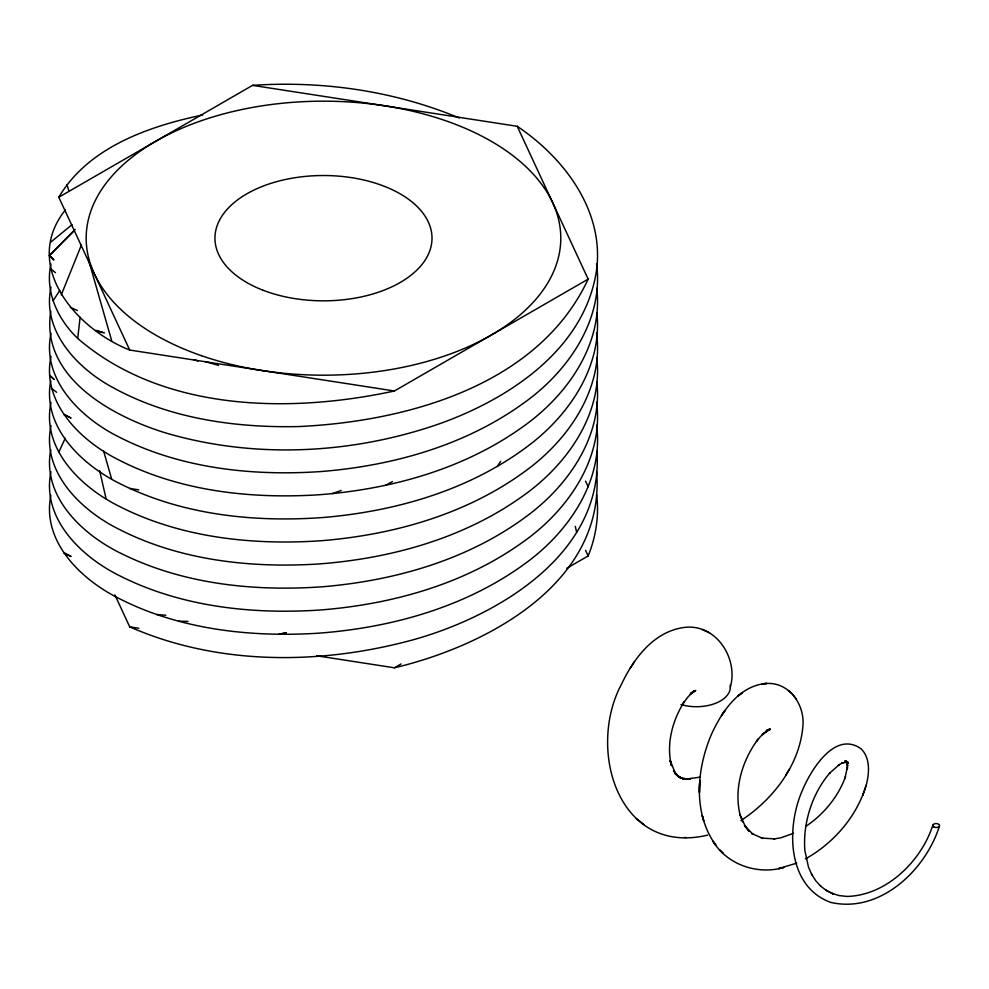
<?xml version="1.0" encoding="UTF-8"?>
<svg xmlns="http://www.w3.org/2000/svg" width="989" height="989" viewBox="0 0 989 989"><rect width="100%" height="100%" fill="white"/><g stroke="black" fill="none" stroke-linecap="round" stroke-linejoin="round"><path stroke-width="1.48" d="M394.401 390.989L129.707 350.044L58.796 197.231L252.554 85.363L517.235 126.308L588.158 279.121L394.401 390.989C289.728 413.587 162.666 411.758 77.711 338.423L80.121 317.172M730.339 687.132C738.622 657.895 715.418 622.427 682.979 627.632C653.556 632.132 633.801 658.402 621.809 683.622C586.415 748.698 617.977 856.425 707.691 835.112M65.472 209.755C21.066 265.596 76.24 329.077 129.707 350.044M50.773 311.337C40.215 377.526 112.659 416.616 165.695 432.947C255.174 459.279 352.937 454.149 440.637 423.366C510.423 398.159 585.921 348.128 596.75 268.736C603.698 209.891 563.792 157.597 517.235 126.308M50.773 380.542C41.748 427.26 82.26 465.139 120.435 483.905C182.817 515.145 254.643 522.538 323.477 517.482C395.377 511.338 467.995 490.581 526.507 447.139C568.354 416.418 602.734 366.944 596.886 312.895M50.773 449.735C41.748 496.453 82.26 534.344 120.435 553.111C182.817 584.338 254.643 591.743 323.477 586.687C395.377 580.531 467.995 559.786 526.507 516.345C568.354 485.624 602.734 436.149 596.886 382.1M50.995 264.1C44.641 291.57 58.017 319.682 77.711 338.423M50.995 333.293C41.155 379.689 80.999 418.075 118.94 436.99C180.938 468.588 252.578 476.241 321.227 471.53C393.288 465.708 466.079 445.235 524.998 402.14C568.354 370.912 604.032 319.484 596.565 263.816M50.995 402.498C41.155 448.882 80.999 487.28 118.94 506.195C180.938 537.793 252.578 545.433 321.24 540.723C393.288 534.901 466.079 514.428 524.998 471.345C568.354 440.117 604.032 388.689 596.565 333.021M50.995 471.704C41.155 518.088 80.999 556.486 118.94 575.388C180.938 606.999 252.578 614.639 321.24 609.929C393.288 604.106 466.079 583.634 524.998 540.55C568.354 509.323 604.032 457.895 596.565 402.226M50.884 495.316C41.55 540.884 80.245 578.75 117.456 597.665C179.058 629.634 250.514 637.534 318.99 633.158C391.199 627.669 464.162 607.469 523.478 564.744C567.55 533.491 604.081 481.655 596.577 425.282M51.02 287.169C41.476 330.969 77.414 368.526 113.08 387.651C169.453 418.631 235.258 427.953 298.851 426.556C406.813 421.487 538.548 385.487 588.158 279.121M51.02 356.361C41.217 402.09 80.084 440.29 117.456 459.267C179.058 491.224 250.501 499.124 318.99 494.76C391.187 489.271 464.162 469.07 523.478 426.333C567.13 395.328 603.475 344.246 596.738 288.355M51.02 425.567C41.217 471.296 80.084 509.496 117.456 528.472C179.058 560.429 250.514 568.329 318.99 563.953C391.199 558.464 464.162 538.263 523.478 495.538C567.13 464.521 603.475 413.451 596.738 357.561M805.516 858.86C833.875 843.011 856.833 816.444 866.216 785.142C869.306 773.324 870.555 758.353 861.196 748.896C834.753 729.87 810.486 770.814 802.289 790.57C786.292 826.928 786.688 886.465 830.748 902.401C879.814 913.712 925.741 870.196 939.488 825.889M932.825 825.172C921.254 861.382 886.057 895.614 846.955 896.43L839.092 895.564L832.392 893.5L832.973 893.784L825.716 890.137L832.973 893.784M866.216 785.142L862.791 795.255L863.348 793.611M566.784 568.279L588.158 555.929C596.021 536.582 599.272 515.257 596.577 494.488M61.256 294.92L81.419 244.988M58.796 452.134L65.237 438.238M740.934 820.586C772.978 799.532 799.78 765.177 802.92 725.938C804.811 705.899 790.619 683.795 769.195 683.424C740.662 683.523 722.032 710.967 711.474 734.308C696.627 769.071 692.584 813.329 715.925 845.385L712.933 841.206M58.796 197.231C88.417 147.163 148.807 126.271 202.782 114.947M785.859 775.03L789.358 769.195M114.885 594.896L129.707 626.853C219.187 666.19 322.81 664.929 415.788 639.067C500.261 614.738 604.304 552.381 596.886 451.293M53.109 300.718L59.834 290.358M497.306 466.437L500.644 461.331M630.018 668.416L634.53 661.616M75.176 229.386L49.45 255.483L53.74 259.823L49.45 255.483L74.459 230.474M50.773 242.132L71.987 224.713M805.961 826.31C823.689 814.281 838.165 796.911 845.508 776.662L844.927 778.442L847.425 766.821L847.35 768.861L847.289 764.101L847.684 766.092L845.966 760.9L848.327 763.52L845.966 761.406L847.524 762.321L844.495 761.258L848.006 761.987L841.676 763.1L843.085 762.606L838.375 765.165L839.414 764.509L829.388 773.398L829.944 772.829C811.734 793.994 802.796 823.652 804.861 850.478L808.495 867.143L811.808 874.672L811.512 874.115L815.752 880.742L820.87 886.367L820.376 885.909L826.31 890.434M316.814 655.794L394.401 667.798L401.077 663.94M385.698 485.24L392.46 481.581M691.979 692.448L695.799 690.483L690.285 694.105L694.167 690.804L688.06 696.825L682.311 704.588L684.215 701.72C672.508 720.437 666.054 743.815 671.457 765.671L670.221 760.492L675.4 773.596L673.484 770.579L678.133 776.217M793.561 833.282L780.989 837.77L773.608 839.031L774.795 838.882L761.419 838.079L762.878 838.449L751.689 833.48L753 834.308L744.482 825.506L749.254 831.489L745.347 826.52L739.834 814.318L740.131 815.146C733.677 788.802 742.17 760.368 758.192 739.055L756.387 741.391L760.751 736.298L769.689 728.868L762.173 734.394L770.443 729.116L766.314 730.809L769.937 729.635L766.45 730.191M796.664 863.15L778.64 868.602L783.783 867.501M690.705 693.104L693.833 691.979M332.44 493.61L341.168 490.482M700.237 777.131L685.612 779.122L690.174 779.32L682.904 778.887L687.578 779.184L680.333 777.589L684.722 779.332L678.12 776.674L682.521 778.504L676.563 774.931L679.938 777.75L674.807 773.398M394.401 667.798C487.194 645.829 606.034 582.632 596.565 471.419M286.377 632.676L278.836 634.308L286.303 632.787M783.313 867.6C757.537 874.956 727.533 864.868 713.304 841.701M252.554 85.363C322.711 80.604 394.277 90.889 459.316 117.988M178.774 621.216L188.009 621.389M684.573 837.498L685.97 837.535M156.658 614.54L165.818 615.245M129.72 488.455L138.843 489.864M129.707 626.853L138.843 628.262M104.513 332.934L95.624 330.4L102.955 332.588M205.193 361.591L218.507 365.386M193.757 359.712L198.159 361.022M70.318 307.369L77.377 310.497M702.338 629.585L709.62 632.898M70.862 417.939L64.001 414.453L70.837 418.026M70.862 556.337L63.988 552.863L70.837 556.436M51.799 388.578L56.633 392.299M644.296 824.875L636.36 818.62M50.773 268.823L55.483 272.692M845.966 761.406L847.029 762.321L845.459 760.961M791.929 693.623L788.567 690.594M720.041 850.317L723.083 853.359L719.547 849.823M796.133 698.877L793.314 695.143M585.575 481.173L588.158 486.724M585.575 550.379L588.158 555.929M739.834 814.318L742.492 821.834M67.029 184.622L68.723 190.506M88.083 258.24L111.67 340.698M103.647 451.132L111.658 479.109M702.239 815.517L703.711 820.882L702.314 815.814M670.221 760.492L670.703 762.531M575.289 526.358L576.636 532.267M99.666 470.727L106.083 498.839M730.166 685.117A33.898 19.57 0 0 1 715.591 703.29A33.898 19.57 0 0 1 680.976 704.551M699.483 786.478L699.446 792.51L699.829 780.445L699.483 786.478M722.329 714.355L721.513 715.554L725.135 710.312L722.329 714.355M740.786 693.808L737.918 696.132L742.368 692.547L740.786 693.808M764.41 683.622L761.851 683.881L766.809 683.399L764.41 683.622M54.123 379.467L49.598 375.264L54.036 379.455M201.348 355.657A237.311 137.014 0 0 0 560.751 240.5A237.311 137.014 0 0 0 208.32 118.383A237.311 137.014 0 0 0 201.348 355.657M934.234 827.15A3.387 1.953 0 0 0 939.538 825.691A3.387 1.953 0 0 0 934.704 823.763A3.387 1.953 0 0 0 934.234 827.15M262.555 290.037A108.543 62.666 0 0 0 431.723 242.713A108.543 62.666 0 0 0 276.141 181.791A108.543 62.666 0 0 0 262.555 290.037"/></g></svg>
